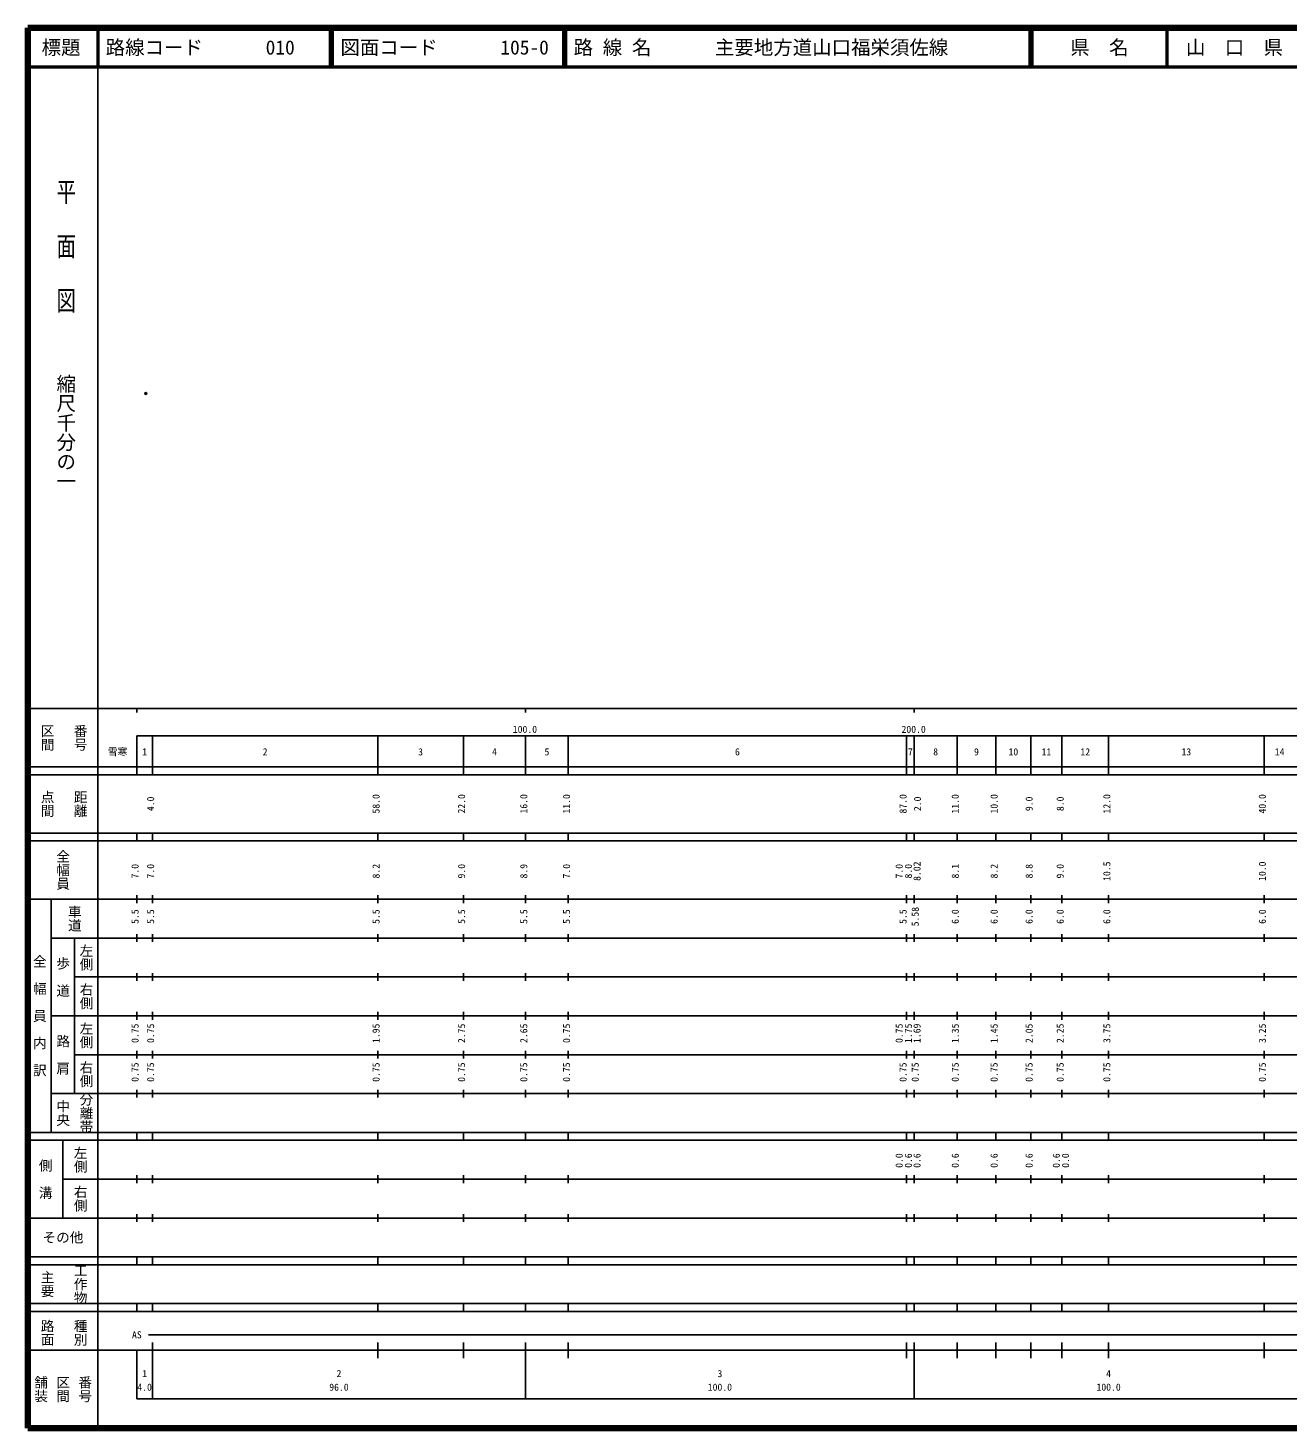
# Model space of a CAD drawing. Units: millimetres on the paper. Extents: x 40 to 680, y 20 to 380.
# Drawn here: x 40 to 363.9, y 20 to 380 of the extents above; entities that cross this region are included whole.
import ezdxf
from ezdxf.enums import TextEntityAlignment as Align

# ---------------------------------------------------------------- set-up
doc = ezdxf.new("R2010")
doc.units = ezdxf.units.MM
doc.header["$PDMODE"] = 32
doc.header["$PDSIZE"] = 0.5
doc.layers.add('M-OTRS', color=6, linetype='Continuous')
doc.layers.add('M-TTL-TXT', color=7, linetype='Continuous')
for name, color, linetype, lineweight in [('M-TTL', 2, 'Continuous', 140), ('M-TTL-BAND', 7, 'Continuous', 25), ('M-TTL-LINE', 7, 'Continuous', 50)]:
    doc.layers.add(name, color=color, linetype=linetype, lineweight=lineweight)
doc.styles.add('@ＭＳ ゴシック', font='')
doc.styles.add('ＭＳ ゴシック', font='')
doc.styles.get('@ＭＳ ゴシック').set_extended_font_data('@MS Gothic')
doc.styles.get('ＭＳ ゴシック').set_extended_font_data('MS Gothic')

msp = doc.modelspace()

# ---------------------------------------------------------------- linework, layer by layer
at = {"layer": 'M-OTRS'}
msp.add_point((70.306, 286.015), dxfattribs=at)
at = {"layer": 'M-TTL'}
for p, q in [((40, 380), (40, 20)), ((680, 380), (40, 380)), ((40, 20), (680, 20))]:
    msp.add_line(p, q, dxfattribs=at)
at = {"layer": 'M-TTL-BAND'}
for p, q in [((58, 370), (58, 20)), ((40, 205), (579, 205)), ((68, 205), (68, 204)), ((168, 205), (168, 204)), ((268, 205), (268, 204)), ((68, 198), (579, 198)), ((68, 198), (68, 188)), ((72, 188), (72, 198)), ((130, 188), (130, 198)), ((152, 188), (152, 198)), ((168, 188), (168, 198)), ((179, 188), (179, 198)), ((266, 188), (266, 198)), ((268, 188), (268, 198)), ((279, 188), (279, 198)), ((289, 188), (289, 198)), ((298, 188), (298, 198)), ((306, 188), (306, 198)), ((318, 188), (318, 198)), ((358, 188), (358, 198)), ((40, 190), (579, 190)), ((40, 188), (579, 188)), ((40, 173), (579, 173)), ((68, 171), (68, 173)), ((72, 171), (72, 173)), ((130, 171), (130, 173)), ((152, 171), (152, 173)), ((168, 171), (168, 173)), ((179, 171), (179, 173)), ((266, 171), (266, 173)), ((268, 171), (268, 173)), ((279, 171), (279, 173)), ((289, 171), (289, 173)), ((298, 171), (298, 173)), ((306, 171), (306, 173)), ((318, 171), (318, 173)), ((358, 171), (358, 173)), ((40, 171), (579, 171)), ((40, 156), (579, 156)), ((46, 96), (46, 156)), ((68, 155), (68, 157)), ((72, 155), (72, 157)), ((130, 155), (130, 157)), ((152, 155), (152, 157)), ((168, 155), (168, 157)), ((179, 155), (179, 157)), ((266, 155), (266, 157)), ((268, 155), (268, 157)), ((279, 155), (279, 157)), ((289, 155), (289, 157)), ((298, 155), (298, 157)), ((306, 155), (306, 157)), ((318, 155), (318, 157)), ((358, 155), (358, 157)), ((46, 146), (579, 146)), ((52, 146), (52, 106)), ((68, 145), (68, 147)), ((72, 145), (72, 147)), ((130, 145), (130, 147)), ((152, 145), (152, 147)), ((168, 145), (168, 147)), ((179, 145), (179, 147)), ((266, 145), (266, 147)), ((268, 145), (268, 147)), ((279, 145), (279, 147)), ((289, 145), (289, 147)), ((298, 145), (298, 147)), ((306, 145), (306, 147)), ((318, 145), (318, 147)), ((358, 145), (358, 147)), ((68, 135), (68, 137)), ((72, 135), (72, 137)), ((130, 135), (130, 137)), ((152, 135), (152, 137)), ((168, 135), (168, 137)), ((179, 135), (179, 137)), ((266, 135), (266, 137)), ((268, 135), (268, 137)), ((279, 135), (279, 137)), ((289, 135), (289, 137)), ((298, 135), (298, 137)), ((306, 135), (306, 137)), ((318, 135), (318, 137)), ((358, 135), (358, 137)), ((52, 136), (579, 136)), ((46, 126), (579, 126)), ((68, 125), (68, 127)), ((72, 125), (72, 127)), ((130, 125), (130, 127)), ((152, 125), (152, 127)), ((168, 125), (168, 127)), ((179, 125), (179, 127)), ((266, 125), (266, 127)), ((268, 125), (268, 127)), ((279, 125), (279, 127)), ((289, 125), (289, 127)), ((298, 125), (298, 127)), ((306, 125), (306, 127)), ((318, 125), (318, 127)), ((358, 125), (358, 127)), ((52, 116), (579, 116)), ((68, 115), (68, 117)), ((72, 115), (72, 117)), ((130, 115), (130, 117)), ((152, 115), (152, 117)), ((168, 115), (168, 117)), ((179, 115), (179, 117)), ((266, 115), (266, 117)), ((268, 115), (268, 117)), ((279, 115), (279, 117)), ((289, 115), (289, 117)), ((298, 115), (298, 117)), ((306, 115), (306, 117)), ((318, 115), (318, 117)), ((358, 115), (358, 117)), ((46, 106), (579, 106)), ((68, 105), (68, 107)), ((72, 105), (72, 107)), ((130, 105), (130, 107)), ((152, 105), (152, 107)), ((168, 105), (168, 107)), ((179, 105), (179, 107)), ((266, 105), (266, 107)), ((268, 105), (268, 107)), ((279, 105), (279, 107)), ((289, 105), (289, 107)), ((298, 105), (298, 107)), ((306, 105), (306, 107)), ((318, 105), (318, 107)), ((358, 105), (358, 107)), ((40, 96), (579, 96)), ((40, 94), (579, 94)), ((49, 94), (49, 74)), ((68, 94), (68, 96)), ((72, 94), (72, 96)), ((130, 94), (130, 96)), ((152, 94), (152, 96)), ((168, 94), (168, 96)), ((179, 94), (179, 96)), ((266, 94), (266, 96)), ((268, 94), (268, 96)), ((279, 94), (279, 96)), ((289, 94), (289, 96)), ((298, 94), (298, 96)), ((306, 94), (306, 96)), ((318, 94), (318, 96)), ((358, 94), (358, 96)), ((49, 84), (579, 84)), ((68, 83), (68, 85)), ((72, 83), (72, 85)), ((130, 83), (130, 85)), ((152, 83), (152, 85)), ((168, 83), (168, 85)), ((179, 83), (179, 85)), ((266, 83), (266, 85)), ((268, 83), (268, 85)), ((279, 83), (279, 85)), ((289, 83), (289, 85)), ((298, 83), (298, 85)), ((306, 83), (306, 85)), ((318, 83), (318, 85)), ((358, 83), (358, 85)), ((40, 74), (579, 74)), ((68, 73), (68, 75)), ((72, 73), (72, 75)), ((130, 73), (130, 75)), ((152, 73), (152, 75)), ((168, 73), (168, 75)), ((179, 73), (179, 75)), ((266, 73), (266, 75)), ((268, 73), (268, 75)), ((279, 73), (279, 75)), ((289, 73), (289, 75)), ((298, 73), (298, 75)), ((306, 73), (306, 75)), ((318, 73), (318, 75)), ((358, 73), (358, 75)), ((40, 64), (579, 64)), ((40, 62), (579, 62)), ((68, 62), (68, 64)), ((72, 62), (72, 64)), ((130, 62), (130, 64)), ((152, 62), (152, 64)), ((168, 62), (168, 64)), ((179, 62), (179, 64)), ((266, 62), (266, 64)), ((268, 62), (268, 64)), ((279, 62), (279, 64)), ((289, 62), (289, 64)), ((298, 62), (298, 64)), ((306, 62), (306, 64)), ((318, 62), (318, 64)), ((358, 62), (358, 64)), ((40, 52), (579, 52)), ((68, 50), (68, 52)), ((72, 50), (72, 52)), ((130, 50), (130, 52)), ((152, 50), (152, 52)), ((168, 50), (168, 52)), ((179, 50), (179, 52)), ((266, 50), (266, 52)), ((268, 50), (268, 52)), ((279, 50), (279, 52)), ((289, 50), (289, 52)), ((298, 50), (298, 52)), ((306, 50), (306, 52)), ((318, 50), (318, 52)), ((358, 50), (358, 52)), ((40, 50), (579, 50)), ((71, 44), (528, 44)), ((40, 40), (579, 40)), ((68, 40), (68, 27.5)), ((72, 27.5), (72, 42)), ((130, 38), (130, 42)), ((152, 38), (152, 42)), ((168, 27.5), (168, 42)), ((179, 38), (179, 42)), ((266, 38), (266, 42)), ((268, 27.5), (268, 42)), ((279, 38), (279, 42)), ((289, 38), (289, 42)), ((298, 38), (298, 42)), ((306, 38), (306, 42)), ((318, 38), (318, 42)), ((358, 38), (358, 42)), ((68, 27.5), (579, 27.5))]:
    msp.add_line(p, q, dxfattribs=at)
at = {"layer": 'M-TTL-LINE'}
for p, q in [((58, 380), (58, 370)), ((117.75, 380), (117.75, 370)), ((118.25, 380), (118.25, 370)), ((177.75, 380), (177.75, 370)), ((178.25, 380), (178.25, 370)), ((297.75, 380), (297.75, 370)), ((298.25, 380), (298.25, 370)), ((333, 380), (333, 370)), ((40, 370), (680, 370))]:
    msp.add_line(p, q, dxfattribs=at)

# ---------------------------------------------------------------- texts
at = {"layer": 'M-TTL-BAND', "style": '@ＭＳ ゴシック', "width": 1.4}
msp.add_text('平  面  図', height=3.666, rotation=270, dxfattribs=at).set_placement((49.777, 306.475), align=Align.MIDDLE_RIGHT)
at = {"layer": 'M-TTL-BAND', "style": '@ＭＳ ゴシック'}
msp.add_text('縮尺千分の一', height=3.666, rotation=270, dxfattribs=at).set_placement((49.777, 261.03), align=Align.MIDDLE_RIGHT)
for s, p in [('区間', (45, 197.5)), ('番号', (53.5, 197.5)), ('点間', (45, 180.5)), ('距離', (53.5, 180.5)), ('全幅員', (49, 163.5)), ('車道', (52, 151)), ('左側', (55, 141)), ('全\u3000幅\u3000員\u3000内\u3000訳', (43, 126)), ('歩\u3000道', (49, 136)), ('右側', (55, 131)), ('左側', (55, 121)), ('路\u3000肩', (49, 116)), ('右側', (55, 111)), ('分離帯', (55, 101)), ('中央', (49, 101)), ('左側', (53.5, 89)), ('側\u3000溝', (44.5, 84)), ('右側', (53.5, 79)), ('工作物', (53.5, 57)), ('主要', (45, 57)), ('路面', (45, 44.5)), ('種別', (53.5, 44.5)), ('舗装', (43.333, 30)), ('区間', (49, 30)), ('番号', (54.667, 30))]:
    msp.add_text(s, height=2.566, rotation=270, dxfattribs=at).set_placement(p, align=Align.MIDDLE_CENTER)
at = {"layer": 'M-TTL-BAND', "style": 'ＭＳ ゴシック'}
for s, p in [('100.0', (167.844, 198.195)), ('200.0', (267.844, 198.195)), ('雪寒', (63.043, 192.405)), ('1', (70, 192.405)), ('2', (101, 192.405)), ('3', (141, 192.405)), ('4', (160, 192.405)), ('5', (173.5, 192.405)), ('6', (222.5, 192.405)), ('7', (267, 192.405)), ('8', (273.5, 192.405)), ('9', (284, 192.405)), ('10', (293.5, 192.405)), ('11', (302, 192.405)), ('12', (312, 192.405)), ('13', (338, 192.405)), ('14', (362, 192.405)), ('AS', (68, 42.5)), ('1', (70, 32.523)), ('2', (120, 32.523)), ('3', (218, 32.523)), ('4', (318, 32.523)), ('4.0', (70, 29.033)), ('96.0', (120, 29.033)), ('100.0', (218, 29.033)), ('100.0', (318, 29.033))]:
    msp.add_text(s, height=1.833, dxfattribs=at).set_placement(p, align=Align.BOTTOM_CENTER)
for s, p in [('4.0', (73, 180.5)), ('58.0', (131, 180.5)), ('22.0', (153, 180.5)), ('16.0', (169, 180.5)), ('11.0', (180, 180.5)), ('87.0', (266.575, 180.5)), ('2.0', (270.297, 180.5)), ('11.0', (280, 180.5)), ('10.0', (290, 180.5)), ('9.0', (299, 180.5)), ('8.0', (307, 180.5)), ('12.0', (319, 180.5)), ('40.0', (359, 180.5)), ('7.0', (69, 163.174)), ('7.0', (73, 163.174)), ('8.2', (131, 163.174)), ('9.0', (153, 163.174)), ('8.9', (169, 163.174)), ('7.0', (180, 163.174)), ('7.0', (265.575, 163.174)), ('8.0', (267.945, 163.174)), ('8.02', (270.161, 163.174)), ('8.1', (280, 163.174)), ('8.2', (290, 163.174)), ('8.8', (299, 163.174)), ('9.0', (307, 163.174)), ('10.5', (319, 163.174)), ('10.0', (359, 163.174)), ('5.5', (69, 151.5)), ('5.5', (73, 151.5)), ('5.5', (131, 151.5)), ('5.5', (153, 151.5)), ('5.5', (169, 151.5)), ('5.5', (180, 151.5)), ('5.5', (266.575, 151.5)), ('5.58', (269.708, 151.5)), ('6.0', (280, 151.5)), ('6.0', (290, 151.5)), ('6.0', (299, 151.5)), ('6.0', (307, 151.5)), ('6.0', (319, 151.5)), ('6.0', (359, 151.5)), ('0.75', (69, 121.5)), ('0.75', (73, 121.5)), ('1.95', (131, 121.5)), ('2.75', (153, 121.5)), ('2.65', (169, 121.5)), ('0.75', (180, 121.5)), ('0.75', (265.575, 121.5)), ('1.75', (267.945, 121.5)), ('1.69', (270.161, 121.5)), ('1.35', (280, 121.5)), ('1.45', (290, 121.5)), ('2.05', (299, 121.5)), ('2.25', (307, 121.5)), ('3.75', (319, 121.5)), ('3.25', (359, 121.5)), ('0.75', (69, 111.5)), ('0.75', (73, 111.5)), ('0.75', (131, 111.5)), ('0.75', (153, 111.5)), ('0.75', (169, 111.5)), ('0.75', (180, 111.5)), ('0.75', (266.575, 111.5)), ('0.75', (269.708, 111.5)), ('0.75', (280, 111.5)), ('0.75', (290, 111.5)), ('0.75', (299, 111.5)), ('0.75', (307, 111.5)), ('0.75', (319, 111.5)), ('0.75', (359, 111.5)), ('0.0', (265.575, 88.764)), ('0.6', (267.945, 88.764)), ('0.6', (270.161, 88.764)), ('0.6', (280, 88.764)), ('0.6', (290, 88.764)), ('0.6', (299, 88.764)), ('0.6', (306, 88.764)), ('0.0', (308.37, 88.764))]:
    msp.add_text(s, height=1.833, rotation=90, dxfattribs=at).set_placement(p, align=Align.BOTTOM_CENTER)
msp.add_text('その他', height=2.566, dxfattribs=at).set_placement((49, 69), align=Align.MIDDLE_CENTER)
at = {"layer": 'M-TTL-TXT', "style": 'ＭＳ ゴシック'}
for s, p in [('標題', (48.5, 375)), ('県\u3000名', (315.625, 375)), ('山\u3000口\u3000県', (350.375, 375))]:
    msp.add_text(s, height=3.666, dxfattribs=at).set_placement(p, align=Align.MIDDLE_CENTER)
for s, p in [('路線コード', (60, 375)), ('010', (101.142, 375)), ('図面コード', (120.38, 375)), ('105-0', (161.521, 375)), ('路 線 名', (180.38, 375)), ('主要地方道山口福栄須佐線', (216.734, 375))]:
    msp.add_text(s, height=3.666, dxfattribs=at).set_placement(p, align=Align.MIDDLE_LEFT)

doc.saveas('drawing.dxf')
